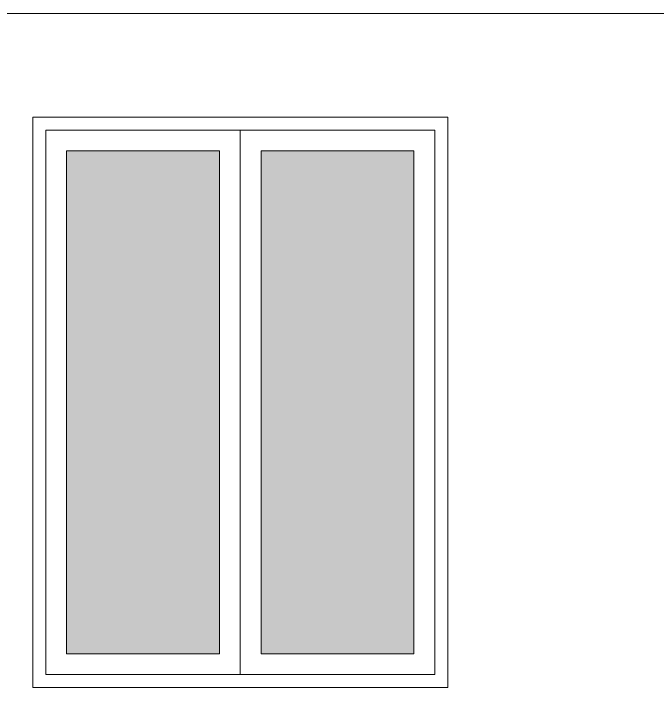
# Model space of a CAD drawing. Header units: metres. Extents: x -44 to 358, y -286 to 66.
# Drawn here: x 259.701 to 262.186, y 11.467 to 14.067 of the extents above; entities that cross this region are included whole.
import ezdxf

# ---------------------------------------------------------------- set-up
doc = ezdxf.new("R2010")
doc.units = ezdxf.units.M
doc.header["$LTSCALE"] = 0.3
doc.layers.add('EL1', color=150, linetype='Continuous', lineweight=13)

msp = doc.modelspace()

# ---------------------------------------------------------------- hatches: boundary and pattern name
at = {"layer": 'EL1', "transparency": 33554572}
h = msp.add_hatch(color=256, dxfattribs=at)
h.dxf.hatch_style = 1
h.set_gradient(color1=(202, 249, 252), color2=(229, 255, 255), tint=1, name='CYLINDER')
h.paths.add_polyline_path([(261.2461589, 13.5365421), (260.6561589, 13.5365421), (260.6561589, 11.5965421), (261.2461589, 11.5965421)])
h.paths.add_polyline_path([(259.9061589, 13.5365421), (260.4961589, 13.5365421), (260.4961589, 11.5965421), (259.9061589, 11.5965421)])

# ---------------------------------------------------------------- linework, layer by layer
at = {"layer": 'EL1'}
for p, q in [((275.0761589, 14.0665421), (247.0761589, 14.0665421)), ((260.5761589, 13.6165421), (260.5761589, 11.5165421))]:
    msp.add_line(p, q, dxfattribs=at)
for points in [[(261.3761589, 13.6665421), (259.7761589, 13.6665421), (259.7761589, 11.4665421), (261.3761589, 11.4665421)], [(261.3261589, 13.6165421), (259.8261589, 13.6165421), (259.8261589, 11.5165421), (261.3261589, 11.5165421)], [(259.9061589, 13.5365421), (260.4961589, 13.5365421), (260.4961589, 11.5965421), (259.9061589, 11.5965421)], [(261.2461589, 13.5365421), (260.6561589, 13.5365421), (260.6561589, 11.5965421), (261.2461589, 11.5965421)]]:
    msp.add_lwpolyline(points, close=True, dxfattribs=at)

doc.saveas('drawing.dxf')
